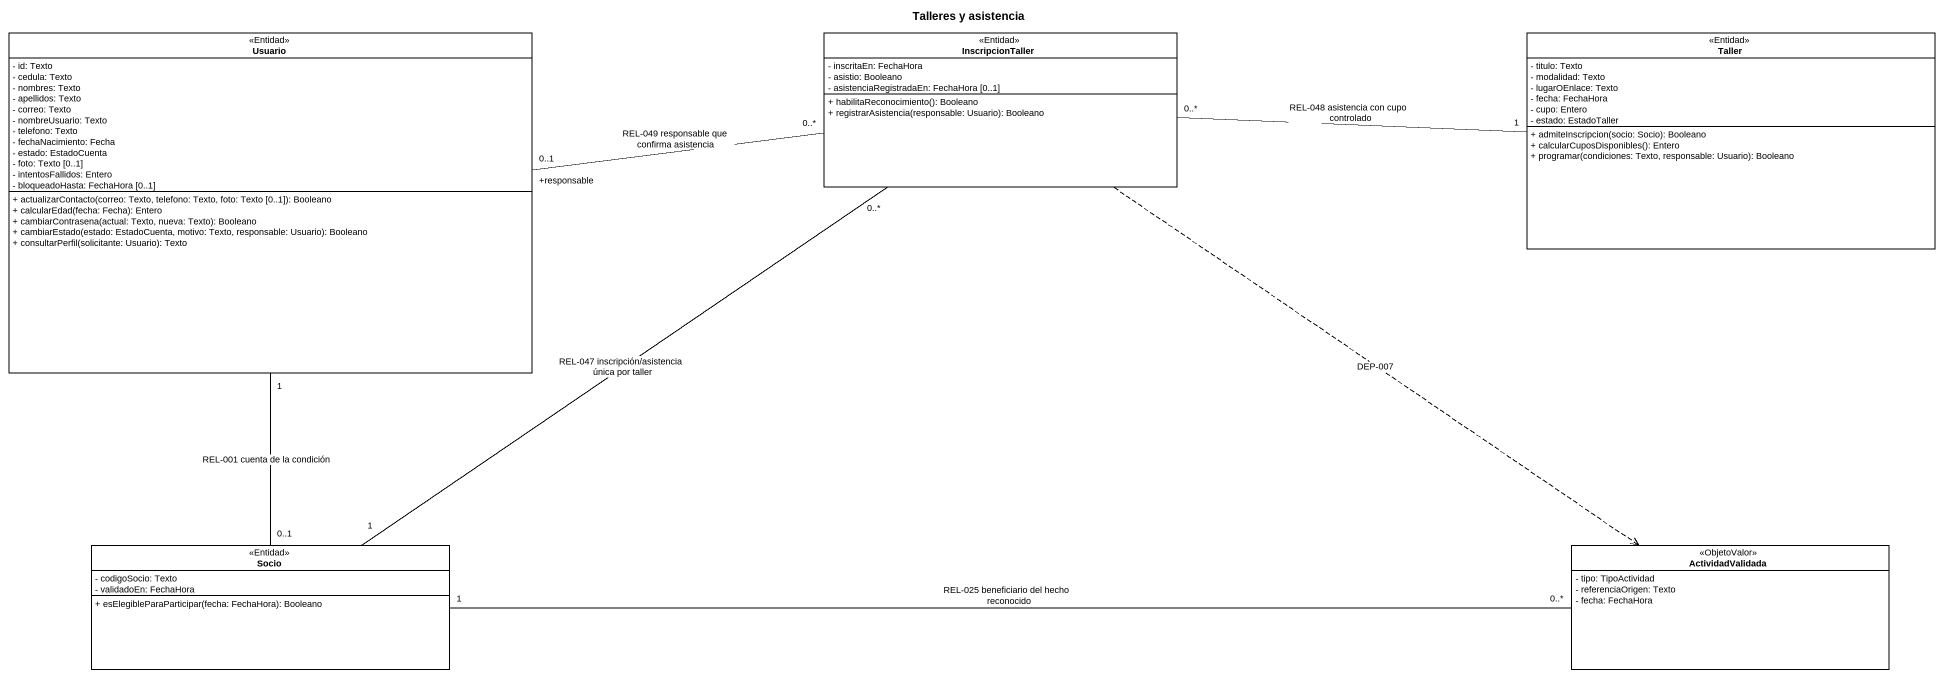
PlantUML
@startuml
title Talleres y asistencia
hide circle
hide empty members
skinparam classAttributeIconSize 0
class Usuario <<Entidad>> #FFFFFF {
  - id: Texto
  - cedula: Texto
  - nombres: Texto
  - apellidos: Texto
  - correo: Texto
  - nombreUsuario: Texto
  - telefono: Texto
  - fechaNacimiento: Fecha
  - estado: EstadoCuenta
  - foto: Texto [0..1]
  - intentosFallidos: Entero
  - bloqueadoHasta: FechaHora [0..1]
  + actualizarContacto(correo: Texto, telefono: Texto, foto: Texto [0..1]): Booleano
  + calcularEdad(fecha: Fecha): Entero
  + cambiarContrasena(actual: Texto, nueva: Texto): Booleano
  + cambiarEstado(estado: EstadoCuenta, motivo: Texto, responsable: Usuario): Booleano
  + consultarPerfil(solicitante: Usuario): Texto
}
class InscripcionTaller <<Entidad>> #FFFFFF {
  - inscritaEn: FechaHora
  - asistio: Booleano
  - asistenciaRegistradaEn: FechaHora [0..1]
  + habilitaReconocimiento(): Booleano
  + registrarAsistencia(responsable: Usuario): Booleano
}
class Taller <<Entidad>> #FFFFFF {
  - titulo: Texto
  - modalidad: Texto
  - lugarOEnlace: Texto
  - fecha: FechaHora
  - cupo: Entero
  - estado: EstadoTaller
  + admiteInscripcion(socio: Socio): Booleano
  + calcularCuposDisponibles(): Entero
  + programar(condiciones: Texto, responsable: Usuario): Booleano
}
class Socio <<Entidad>> #FFFFFF {
  - codigoSocio: Texto
  - validadoEn: FechaHora
  + esElegibleParaParticipar(fecha: FechaHora): Booleano
}
class ActividadValidada <<ObjetoValor>> #FFFFFF {
  - tipo: TipoActividad
  - referenciaOrigen: Texto
  - fecha: FechaHora
}
Usuario "+responsable\n0..1" -right- "0..*" InscripcionTaller : REL-049 responsable que confirma asistencia
Usuario "1" -- "0..1" Socio : REL-001 cuenta de la condición
InscripcionTaller ..> ActividadValidada : DEP-007
Taller "1" -left- "0..*" InscripcionTaller : REL-048 asistencia con cupo controlado
Socio "1" -up- "0..*" InscripcionTaller : REL-047 inscripción/asistencia única por taller
Socio "1" -right- "0..*" ActividadValidada : REL-025 beneficiario del hecho reconocido
@enduml
